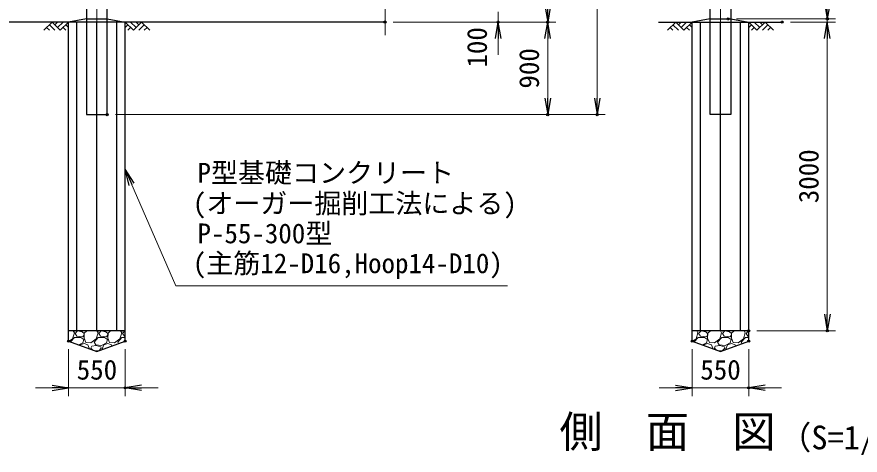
# Model space of a CAD drawing. Units: millimetres, scale not verified. Extents: x -16799 to 16801, y -11879 to 11881.
# Drawn here: x -3846 to 4347, y -5450 to -1191 of the extents above; entities that cross this region are included whole.
import ezdxf
from ezdxf.enums import TextEntityAlignment as Align

# ---------------------------------------------------------------- set-up
doc = ezdxf.new("R2010")
doc.units = ezdxf.units.MM
doc.header["$LTSCALE"] = 40
doc.header["$PDMODE"] = 32
doc.header["$PDSIZE"] = 20
doc.linetypes.add('USER1', pattern=[50.8, 31.75, -6.35, 6.35, -6.35])
for name, color, linetype, lineweight in [('0-0_D-TTL-TXT', 7, 'Continuous', 13), ('0-1_D-STR1', 1, 'Continuous', 25), ('0-2_D-BMK', 2, 'USER1', 13), ('0-5_D-STR-DIM', 7, 'Continuous', 13), ('0-6_D-STR-TXT', 7, 'Continuous', 13), ('0-7_D-STR4', 7, 'Continuous', 25), ('0-8_0', 7, 'Continuous', 25), ('0-A_D-DCR-HCH', 7, 'Continuous', 13), ('0-B_D-BGD', 7, 'Continuous', 25)]:
    doc.layers.add(name, color=color, linetype=linetype, lineweight=lineweight)
doc.layers.add('0-9_Defpoints', color=8, linetype='Continuous')
doc.styles.add('ＭＳ ゴシック', font='')
doc.styles.get('ＭＳ ゴシック').set_extended_font_data('MS Gothic')

# ---------------------------------------------------------------- blocks, each defined once
blk = doc.blocks.new('_Open')
at = {"layer": '0-8_0'}
blk.add_line((-40, 6.67), (0, 0), dxfattribs=at)
blk.add_lwpolyline([(-40, -6.67), (0, 0), (-40, 0)], dxfattribs=at)

msp = doc.modelspace()

# ---------------------------------------------------------------- linework, layer by layer
at = {"layer": '0-1_D-STR1'}
for points in [[(-2968.8, 6858.43), (-3168.8, 6858.43), (-3168.8, -2141.57), (-2968.8, -2141.57)], [(2889.37, 6858.43), (3089.37, 6858.43), (3089.37, -2141.57), (2889.37, -2141.57)]]:
    msp.add_lwpolyline(points, close=True, dxfattribs=at)
at = {"layer": '0-2_D-BMK'}
for p, q in [((-3068.8, -2192.57), (-3068.8, 6909.43)), ((2989.37, -2192.57), (2989.37, 6909.43))]:
    msp.add_line(p, q, dxfattribs=at)
at = {"layer": '0-5_D-STR-DIM'}
for p, q in [((1791.2, 6698.43), (1791.2, -1981.57)), ((-268.8, -1369.16), (-268.8, -192.87)), ((831.2, -1141.57), (831.2, -1241.57)), ((3144.37, -1211.57), (4107.6, -1211.57)), ((4027.6, -1241.57), (4027.6, -1211.57)), ((-188.8, -1241.57), (911.2, -1241.57)), ((-188.8, -1241.57), (1391.2, -1241.57)), ((-188.8, -1241.57), (1391.2, -1241.57)), ((3669.37, -1241.57), (4107.6, -1241.57)), ((3669.37, -1241.57), (4107.6, -1241.57)), ((831.2, -1401.57), (831.2, -1561.57)), ((1311.2, -1401.57), (1311.2, -1981.57)), ((4027.6, -1401.57), (4027.6, -1561.57)), ((4027.6, -1401.57), (4027.6, -4081.57)), ((-2888.8, -2141.57), (1391.2, -2141.57)), ((-2888.8, -2141.57), (1871.2, -2141.57)), ((3344.37, -4241.57), (4107.6, -4241.57)), ((-3343.8, -4421.57), (-3343.8, -4876.44)), ((-2793.8, -4421.57), (-2793.8, -4876.44)), ((2714.37, -4421.57), (2714.37, -4876.44)), ((3264.37, -4421.57), (3264.37, -4876.44)), ((-3503.8, -4796.44), (-3663.8, -4796.44)), ((-3343.8, -4796.44), (-2793.8, -4796.44)), ((-2633.8, -4796.44), (-2473.8, -4796.44)), ((2554.37, -4796.44), (2394.37, -4796.44)), ((2714.37, -4796.44), (3264.37, -4796.44)), ((3424.37, -4796.44), (3584.37, -4796.44))]:
    msp.add_line(p, q, dxfattribs=at)
at = {"layer": '0-6_D-STR-TXT'}
msp.add_lwpolyline([(921.38, -3805.6), (-2300.59, -3805.6), (-2793, -2673.95)], dxfattribs=at)
at = {"layer": '0-7_D-STR4'}
for p, q in [((-3168.8, -1211.57), (-3343.8, -1241.57)), ((-2968.8, -1211.57), (-2793.8, -1241.57)), ((2889.37, -1211.57), (2714.37, -1241.57)), ((3089.37, -1211.57), (3264.37, -1241.57)), ((-3263.25, -4241.57), (-3263.25, -1241.57)), ((-3068.8, -4241.57), (-3068.8, -1241.57)), ((-2874.35, -4241.57), (-2874.35, -1241.57)), ((2794.92, -4241.57), (2794.92, -1241.57)), ((2989.37, -4241.57), (2989.37, -1241.57)), ((3183.83, -4241.57), (3183.83, -1241.57))]:
    msp.add_line(p, q, dxfattribs=at)
for points in [[(-3343.8, -4341.57), (-3068.8, -4441.57), (-2793.8, -4341.57)], [(2714.37, -4341.57), (2989.37, -4441.57), (3264.37, -4341.57)]]:
    msp.add_lwpolyline(points, dxfattribs=at)
at = {"layer": '0-9_Defpoints'}
for p in [(3064.37, -1211.57), (4027.6, -1211.57), (-268.8, -1241.57), (831.2, -1241.57), (1311.2, -1241.57), (3589.37, -1241.57), (-2968.8, -2141.57), (1311.2, -2141.57), (1791.2, -2141.57), (3264.37, -4241.57), (4027.6, -4241.57), (-3343.8, -4341.57), (-2793.8, -4341.57), (2714.37, -4341.57), (3264.37, -4341.57), (-2793.8, -4796.44), (3264.37, -4796.44)]:
    msp.add_point(p, dxfattribs=at)
at = {"layer": '0-A_D-DCR-HCH'}
for p, q in [((-3503.44, -1241.57), (-3583.25, -1321.39)), ((-3556.65, -1294.78), (-3529.92, -1321.39)), ((-3530.04, -1268.18), (-3476.59, -1321.39)), ((-3503.44, -1241.57), (-3423.62, -1321.39)), ((-3476.83, -1268.18), (-3450.22, -1241.57)), ((-3450.22, -1294.78), (-3397.01, -1241.57)), ((-3423.62, -1321.39), (-3343.8, -1241.57)), ((-3397.01, -1294.78), (-3370.28, -1321.39)), ((-3370.41, -1268.18), (-3343.8, -1294.66)), ((-2713.98, -1321.39), (-2793.8, -1241.57)), ((-2767.19, -1268.18), (-2793.8, -1294.66)), ((-2740.59, -1294.78), (-2767.32, -1321.39)), ((-2687.38, -1294.78), (-2740.59, -1241.57)), ((-2634.16, -1241.57), (-2713.98, -1321.39)), ((-2660.63, -1268.32), (-2687.38, -1241.57)), ((-2607.56, -1268.18), (-2661.01, -1321.39)), ((-2634.16, -1241.57), (-2554.35, -1321.39)), ((-2580.95, -1294.78), (-2607.68, -1321.39)), ((2554.74, -1241.57), (2474.92, -1321.39)), ((2501.52, -1294.78), (2528.25, -1321.39)), ((2528.13, -1268.18), (2581.59, -1321.39)), ((2554.74, -1241.57), (2634.55, -1321.39)), ((2581.34, -1268.18), (2607.95, -1241.57)), ((2607.95, -1294.78), (2661.16, -1241.57)), ((2634.55, -1321.39), (2714.37, -1241.57)), ((2661.16, -1294.78), (2687.89, -1321.39)), ((2687.77, -1268.18), (2714.37, -1294.66)), ((3344.19, -1321.39), (3264.37, -1241.57)), ((3290.98, -1268.18), (3264.37, -1294.66)), ((3317.58, -1294.78), (3290.86, -1321.39)), ((3370.8, -1294.78), (3317.58, -1241.57)), ((3424.01, -1241.57), (3344.19, -1321.39)), ((3397.54, -1268.32), (3370.8, -1241.57)), ((3450.62, -1268.18), (3397.16, -1321.39)), ((3424.01, -1241.57), (3503.83, -1321.39)), ((3477.22, -1294.78), (3450.49, -1321.39)), ((-3286.98, -4261.89), (-3299.4, -4241.57)), ((-3281.77, -4241.57), (-3280.08, -4245.79)), ((-3280.08, -4245.79), (-3273.04, -4241.57)), ((-3257.08, -4243.49), (-3280.08, -4266.49)), ((-3211.08, -4250.39), (-3257.08, -4243.49)), ((-3192.68, -4266.49), (-3211.08, -4250.39)), ((-3165.6, -4241.57), (-3190.38, -4264.19)), ((-3056.98, -4261.89), (-3069.4, -4241.57)), ((-3051.77, -4241.57), (-3050.08, -4245.79)), ((-3050.08, -4245.79), (-3043.04, -4241.57)), ((-3027.08, -4243.49), (-3050.08, -4266.49)), ((-2981.08, -4250.39), (-3027.08, -4243.49)), ((-2962.68, -4266.49), (-2981.08, -4250.39)), ((-2935.6, -4241.57), (-2960.38, -4264.19)), ((-2826.98, -4261.89), (-2839.4, -4241.57)), ((-2821.77, -4241.57), (-2820.08, -4245.79)), ((-2820.08, -4245.79), (-2813.04, -4241.57)), ((-2797.08, -4243.49), (-2820.08, -4266.49)), ((-2793.8, -4243.99), (-2797.08, -4243.49)), ((2771.19, -4261.89), (2758.78, -4241.57)), ((2776.41, -4241.57), (2778.09, -4245.79)), ((2778.09, -4245.79), (2785.13, -4241.57)), ((2801.09, -4243.49), (2778.09, -4266.49)), ((2847.09, -4250.39), (2801.09, -4243.49)), ((2865.49, -4266.49), (2847.09, -4250.39)), ((2892.57, -4241.57), (2867.79, -4264.19)), ((3001.19, -4261.89), (2988.78, -4241.57)), ((3006.41, -4241.57), (3008.09, -4245.79)), ((3008.09, -4245.79), (3015.13, -4241.57)), ((3031.09, -4243.49), (3008.09, -4266.49)), ((3077.09, -4250.39), (3031.09, -4243.49)), ((3095.49, -4266.49), (3077.09, -4250.39)), ((3122.57, -4241.57), (3097.79, -4264.19)), ((3231.19, -4261.89), (3218.78, -4241.57)), ((3236.41, -4241.57), (3238.09, -4245.79)), ((3238.09, -4245.79), (3245.13, -4241.57)), ((3261.09, -4243.49), (3238.09, -4266.49)), ((3264.37, -4243.99), (3261.09, -4243.49)), ((-3337.19, -4343.98), (-3305.38, -4319.39)), ((-3323.65, -4348.9), (-3284.68, -4305.59)), ((-3305.38, -4319.39), (-3286.98, -4261.89)), ((-3284.68, -4305.59), (-3224.88, -4305.59)), ((-3280.08, -4266.49), (-3261.68, -4294.09)), ((-3261.68, -4294.09), (-3204.18, -4300.99)), ((-3224.88, -4305.59), (-3194.98, -4326.29)), ((-3204.18, -4300.99), (-3192.68, -4280.29)), ((-3194.98, -4326.29), (-3204.18, -4358.49)), ((-3190.38, -4264.19), (-3192.68, -4312.49)), ((-3192.68, -4280.29), (-3192.68, -4266.49)), ((-3192.68, -4312.49), (-3174.28, -4356.19)), ((-3125.98, -4358.49), (-3075.38, -4319.39)), ((-3096.08, -4351.59), (-3054.68, -4305.59)), ((-3075.38, -4319.39), (-3056.98, -4261.89)), ((-3054.68, -4305.59), (-2994.88, -4305.59)), ((-3050.08, -4266.49), (-3031.68, -4294.09)), ((-3031.68, -4294.09), (-2974.18, -4300.99)), ((-2994.88, -4305.59), (-2964.98, -4326.29)), ((-2974.18, -4300.99), (-2962.68, -4280.29)), ((-2964.98, -4326.29), (-2974.18, -4358.49)), ((-2960.38, -4264.19), (-2962.68, -4312.49)), ((-2962.68, -4280.29), (-2962.68, -4266.49)), ((-2962.68, -4312.49), (-2944.28, -4356.19)), ((-2895.98, -4358.49), (-2845.38, -4319.39)), ((-2866.08, -4351.59), (-2824.68, -4305.59)), ((-2845.38, -4319.39), (-2826.98, -4261.89)), ((-2824.68, -4305.59), (-2793.8, -4305.59)), ((-2820.08, -4266.49), (-2801.68, -4294.09)), ((-2801.68, -4294.09), (-2793.8, -4295.04)), ((2720.98, -4343.98), (2752.79, -4319.39)), ((2734.52, -4348.9), (2773.49, -4305.59)), ((2752.79, -4319.39), (2771.19, -4261.89)), ((2773.49, -4305.59), (2833.29, -4305.59)), ((2778.09, -4266.49), (2796.49, -4294.09)), ((2796.49, -4294.09), (2853.99, -4300.99)), ((2833.29, -4305.59), (2863.19, -4326.29)), ((2853.99, -4300.99), (2865.49, -4280.29)), ((2863.19, -4326.29), (2853.99, -4358.49)), ((2867.79, -4264.19), (2865.49, -4312.49)), ((2865.49, -4280.29), (2865.49, -4266.49)), ((2865.49, -4312.49), (2883.89, -4356.19)), ((2932.19, -4358.49), (2982.79, -4319.39)), ((2962.09, -4351.59), (3003.49, -4305.59)), ((2982.79, -4319.39), (3001.19, -4261.89)), ((3003.49, -4305.59), (3063.29, -4305.59)), ((3008.09, -4266.49), (3026.49, -4294.09)), ((3026.49, -4294.09), (3083.99, -4300.99)), ((3063.29, -4305.59), (3093.19, -4326.29)), ((3083.99, -4300.99), (3095.49, -4280.29)), ((3093.19, -4326.29), (3083.99, -4358.49)), ((3097.79, -4264.19), (3095.49, -4312.49)), ((3095.49, -4280.29), (3095.49, -4266.49)), ((3095.49, -4312.49), (3113.89, -4356.19)), ((3162.19, -4358.49), (3212.79, -4319.39)), ((3192.09, -4351.59), (3233.49, -4305.59)), ((3212.79, -4319.39), (3231.19, -4261.89)), ((3233.49, -4305.59), (3264.37, -4305.59)), ((3238.09, -4266.49), (3256.49, -4294.09)), ((3256.49, -4294.09), (3264.37, -4295.04)), ((-3204.18, -4358.49), (-3242.32, -4378.47)), ((-3231.8, -4382.3), (-3229.48, -4376.89)), ((-3229.48, -4376.89), (-3192.68, -4365.39)), ((-3192.68, -4365.39), (-3155.88, -4379.19)), ((-3174.28, -4356.19), (-3125.98, -4358.49)), ((-3155.88, -4379.19), (-3142.08, -4409.09)), ((-3143.92, -4414.25), (-3142.08, -4409.09)), ((-3125.98, -4409.09), (-3119.08, -4390.69)), ((-3109.91, -4426.62), (-3125.98, -4409.09)), ((-3075.38, -4386.09), (-3119.08, -4390.69)), ((-3079.98, -4379.19), (-3096.08, -4351.59)), ((-3022.48, -4383.79), (-3079.98, -4379.19)), ((-3029.38, -4397.59), (-3075.38, -4386.09)), ((-3027.08, -4409.09), (-3047.78, -4432.09)), ((-3027.08, -4409.09), (-3029.38, -4397.59)), ((-2974.18, -4358.49), (-3022.48, -4383.79)), ((-3015.58, -4409.09), (-3010.71, -4420.45)), ((-3013.28, -4409.09), (-2999.48, -4376.89)), ((-2999.48, -4376.89), (-2962.68, -4365.39)), ((-2962.68, -4365.39), (-2925.88, -4379.19)), ((-2944.28, -4356.19), (-2895.98, -4358.49)), ((-2925.88, -4379.19), (-2921.77, -4388.1)), ((-2858.25, -4365.01), (-2866.08, -4351.59)), ((2853.99, -4358.49), (2815.85, -4378.47)), ((2826.38, -4382.3), (2828.69, -4376.89)), ((2828.69, -4376.89), (2865.49, -4365.39)), ((2865.49, -4365.39), (2902.29, -4379.19)), ((2883.89, -4356.19), (2932.19, -4358.49)), ((2902.29, -4379.19), (2916.09, -4409.09)), ((2914.25, -4414.25), (2916.09, -4409.09)), ((2932.19, -4409.09), (2939.09, -4390.69)), ((2948.26, -4426.62), (2932.19, -4409.09)), ((2982.79, -4386.09), (2939.09, -4390.69)), ((2978.19, -4379.19), (2962.09, -4351.59)), ((3035.69, -4383.79), (2978.19, -4379.19)), ((3028.79, -4397.59), (2982.79, -4386.09)), ((3031.09, -4409.09), (3010.39, -4432.09)), ((3031.09, -4409.09), (3028.79, -4397.59)), ((3083.99, -4358.49), (3035.69, -4383.79)), ((3042.59, -4409.09), (3047.46, -4420.45)), ((3044.89, -4409.09), (3058.69, -4376.89)), ((3058.69, -4376.89), (3095.49, -4365.39)), ((3095.49, -4365.39), (3132.29, -4379.19)), ((3113.89, -4356.19), (3162.19, -4358.49)), ((3132.29, -4379.19), (3136.41, -4388.1)), ((3199.92, -4365.01), (3192.09, -4351.59)), ((-3047.78, -4432.09), (-3085.78, -4435.4)), ((3010.39, -4432.09), (2972.4, -4435.4))]:
    msp.add_line(p, q, dxfattribs=at)
at = {"layer": '0-B_D-BGD'}
for p, q in [((-3168.8, -1211.57), (-2968.8, -1211.57)), ((2889.37, -1211.57), (3089.37, -1211.57)), ((-268.8, -1241.57), (-13868.8, -1241.57)), ((-3343.8, -4341.57), (-3343.8, -1241.57)), ((-2793.8, -4341.57), (-2793.8, -1241.57)), ((2389.37, -1241.57), (3589.37, -1241.57)), ((2714.37, -4341.57), (2714.37, -1241.57)), ((3264.37, -4341.57), (3264.37, -1241.57)), ((-2793.8, -4241.57), (-3343.8, -4241.57)), ((3264.37, -4241.57), (2714.37, -4241.57))]:
    msp.add_line(p, q, dxfattribs=at)

# ---------------------------------------------------------------- block references
at = {"layer": '0-5_D-STR-DIM', "xscale": 4, "yscale": 4}
for p, rotation in [((4027.6, -1211.57), 270), ((1311.2, -1241.57), 270), ((831.2, -1241.57), 90), ((1311.2, -1241.57), 90), ((4027.6, -1241.57), 90), ((4027.6, -1241.57), 90), ((1311.2, -2141.57), 270), ((1791.2, -2141.57), 270), ((4027.6, -4241.57), 270), ((-2793.8, -4796.44), 180), ((3264.37, -4796.44), 180)]:
    msp.add_blockref('_Open', p, dxfattribs=dict(at, rotation=rotation))
for p in [(-3343.8, -4796.44), (2714.37, -4796.44)]:
    msp.add_blockref('_Open', p, dxfattribs=at)
at = {"layer": '0-6_D-STR-TXT', "xscale": 4, "yscale": 4, "rotation": 113.51515}
msp.add_blockref('_Open', (-2793.8, -2672.12), dxfattribs=at)

# ---------------------------------------------------------------- texts
at = {"layer": '0-0_D-TTL-TXT', "style": 'ＭＳ ゴシック'}
for s, height, p in [('側\u3000面\u3000図', 307.9, (1425.5, -5468.08)), ('（S=1/80）', 230.8, (3558.18, -5463.02))]:
    msp.add_text(s, height=height, dxfattribs=at).set_placement(p, align=Align.BOTTOM_LEFT)
at = {"layer": '0-5_D-STR-DIM', "style": 'ＭＳ ゴシック'}
for s, p in [('100', (778.29, -1683.89)), ('900', (1284.21, -1888.07)), ('3000', (4000.61, -3002.07))]:
    msp.add_text(s, height=192.4, rotation=90, dxfattribs=at).set_placement(p, align=Align.BOTTOM_LEFT)
for p in [(-3264.3, -4773.8), (2793.87, -4773.8)]:
    msp.add_text('550', height=192.4, dxfattribs=at).set_placement(p, align=Align.BOTTOM_LEFT)
at = {"layer": '0-6_D-STR-TXT', "style": 'ＭＳ ゴシック'}
for s, p in [('P型基礎コンクリート', (-2090.81, -2860.18)), ('(オーガー掘削工法による)', (-2136.49, -3157.06)), ('P-55-300型', (-2090.81, -3449.18)), ('(主筋12-D16,Hoop14-D10)', (-2136.49, -3739.52))]:
    msp.add_text(s, height=192.4, dxfattribs=at).set_placement(p, align=Align.BOTTOM_LEFT)

doc.saveas('drawing.dxf')
